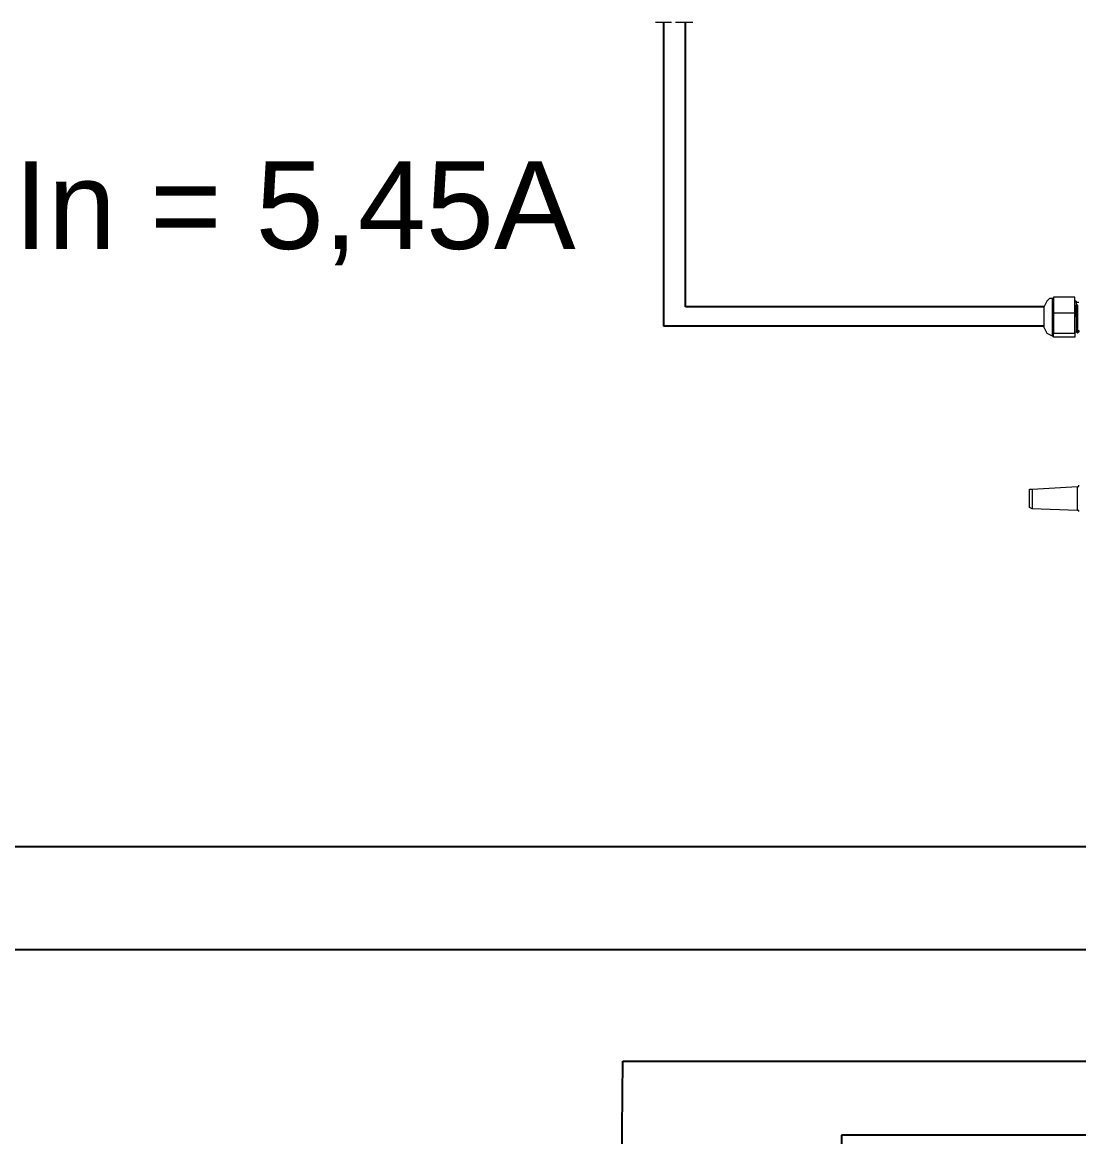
# Model space of a CAD drawing. Header units: millimetres. Extents: x 3165 to 8716, y -1118 to 2802.
# Drawn here: x 3615.9 to 3828.4, y 1518.8 to 1742.9 of the extents above; entities that cross this region are included whole.
import ezdxf

# ---------------------------------------------------------------- set-up
doc = ezdxf.new("R2010")
doc.units = ezdxf.units.MM
doc.layers.add('PDF_Geometry', color=7, linetype='Continuous', true_color=0x1f1916)
doc.styles.get("Standard").update_dxf_attribs({"font": 'arial.ttf'})

msp = doc.modelspace()

# ---------------------------------------------------------------- linework, layer by layer
for p, q in [((3744.85, 1742.93), (3744.85, 1681.87)), ((3749.26, 1685.69), (3749.26, 1742.92)), ((3821.4, 1685.69), (3749.26, 1685.69)), ((3744.85, 1681.87), (3821.35, 1681.87)), ((3517.76, 1577.18), (3843.29, 1577.18)), ((3561.74, 1556.48), (3854.03, 1556.48)), ((3735.52, 1423.24), (3736.65, 1533.99)), ((3736.64, 1533.99), (3866.34, 1533.99)), ((3780.63, 1519.15), (3780.63, 1423.69)), ((3780.65, 1519.19), (3876.92, 1519.19))]:
    msp.add_line(p, q)
at = {"layer": 'PDF_Geometry', "color": 0, "lineweight": 15}
for points in [[(3827.56, 1684.42), (3827.56, 1687.63), (3823.28, 1687.63), (3823.28, 1686.03), (3823.28, 1684.42)], [(3823.27, 1687.37), (3823.01, 1687.37), (3822.47, 1687.37), (3821.93, 1686.83), (3821.67, 1686.29), (3821.4, 1685.76)], [(3821.4, 1681.48), (3821.4, 1685.76)], [(3823.01, 1687.37), (3823.01, 1679.87)], [(3828.36, 1686.56), (3827.83, 1686.56), (3827.83, 1686.83), (3827.56, 1686.83)], [(3827.56, 1686.03), (3827.56, 1684.15), (3827.83, 1683.62), (3827.83, 1682.81)], [(3827.83, 1686.83), (3827.83, 1686.3)], [(3827.83, 1686.56), (3827.83, 1686.3), (3828.09, 1686.03)], [(3827.56, 1680.41), (3827.56, 1684.42), (3823.28, 1684.42), (3823.28, 1682.28), (3823.28, 1680.41)], [(3827.83, 1684.15), (3827.83, 1682.28), (3828.09, 1682.01), (3828.09, 1680.41)], [(3828.09, 1684.42), (3828.09, 1683.62)], [(3821.4, 1681.47), (3821.67, 1680.94), (3821.93, 1680.4), (3822.47, 1680.14), (3823.01, 1679.87), (3823.27, 1679.87)], [(3827.83, 1681.21), (3827.83, 1680.67)], [(3828.09, 1681.48), (3828.09, 1680.94), (3828.36, 1680.94), (3828.36, 1680.67)], [(3827.56, 1680.67), (3827.83, 1680.67), (3828.09, 1680.4), (3828.36, 1680.67)], [(3818.46, 1648.54), (3818.46, 1649.08), (3818.99, 1649.08), (3828.09, 1649.61), (3828.36, 1649.61), (3828.36, 1649.88)], [(3828.09, 1644.79), (3828.09, 1649.61)], [(3818.46, 1645.6), (3818.46, 1648.54)], [(3818.99, 1649.08), (3818.99, 1645.06)], [(3828.36, 1644.53), (3828.36, 1644.79), (3828.09, 1644.79), (3818.99, 1645.06), (3818.46, 1645.33), (3818.46, 1645.6)]]:
    msp.add_lwpolyline(points, dxfattribs=at)
msp.add_lwpolyline([(3823.28, 1680.41), (3827.56, 1680.41), (3827.56, 1679.6), (3823.28, 1679.6), (3823.28, 1679.87)], close=True, dxfattribs=at)
for points in [[(3743.22, 1742.93), (3744.29, 1742.93), (3745.36, 1742.93), (3746.43, 1742.93)], [(3747.24, 1742.93), (3748.4, 1742.93), (3749.56, 1742.93), (3750.72, 1742.93)], [(3827.83, 1686.3), (3827.83, 1685.58), (3827.83, 1684.87), (3827.83, 1684.15)], [(3828.09, 1686.03), (3828.09, 1685.49), (3828.09, 1684.96), (3828.09, 1684.42)], [(3828.09, 1683.62), (3828.09, 1682.9), (3828.09, 1682.19), (3828.09, 1681.48)], [(3827.83, 1682.81), (3827.83, 1682.28), (3827.83, 1681.74), (3827.83, 1681.21)]]:
    msp.add_open_spline(points, degree=3, dxfattribs=at)

# ---------------------------------------------------------------- texts
at = {"insert": (3614.17, 1714.99), "char_height": 17.636, "attachment_point": 1}
msp.add_mtext_dynamic_manual_height_columns('In = 5,45A', width=128.5542, gutter_width=12.5, heights=[20.65], dxfattribs=at)

doc.saveas('drawing.dxf')
